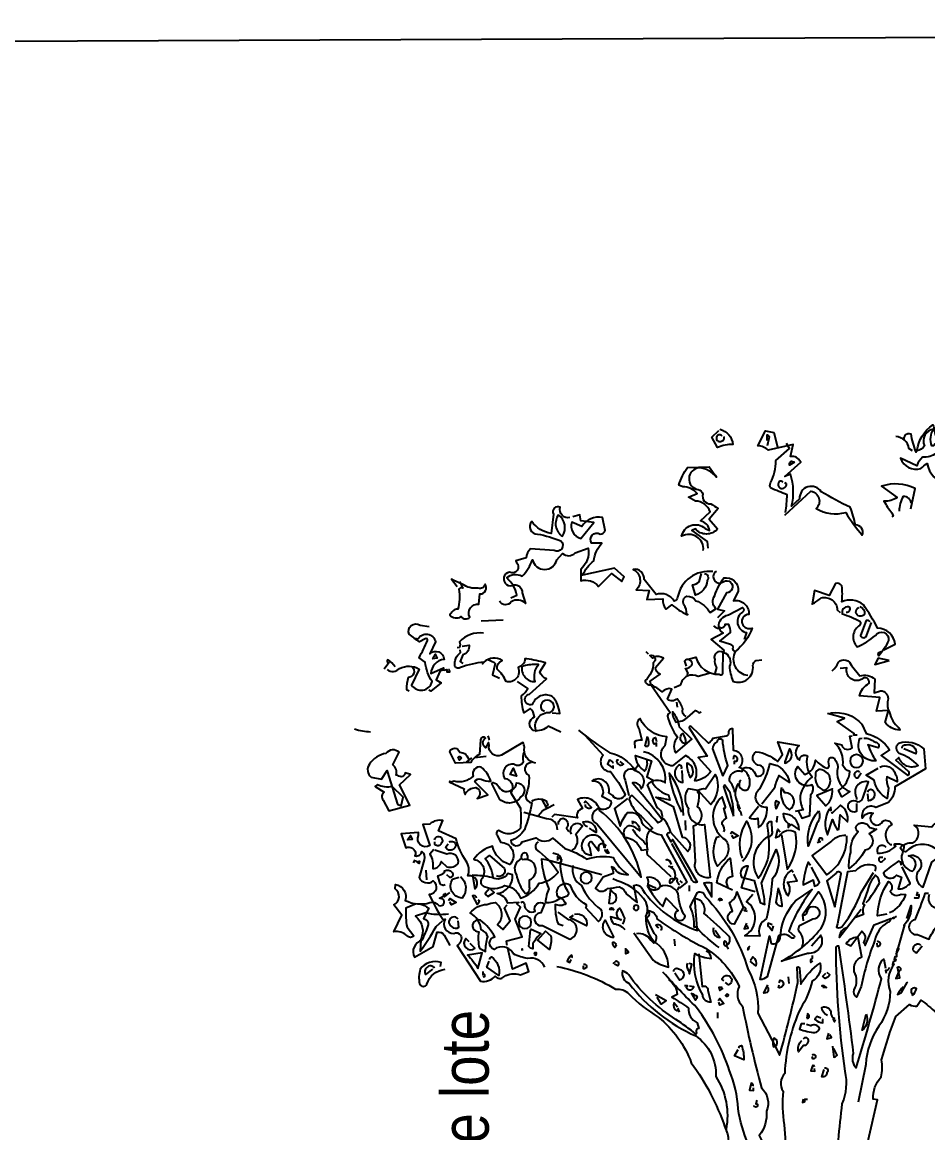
# Model space of a CAD drawing. Extents: x 604418 to 606014, y 1310869 to 1312555.
# Drawn here: x 605810.65 to 605850.81, y 1311238.23 to 1311287.48 of the extents above; entities that cross this region are included whole.
import ezdxf

# ---------------------------------------------------------------- set-up
doc = ezdxf.new("R2010")
doc.units = 0
doc.header["$MEASUREMENT"] = 0
doc.layers.get('0').update_dxf_attribs({"color": 10})
doc.layers.add('1 Calles', color=7, linetype='Continuous')
doc.layers.add('1 gris', color=9, linetype='Continuous')
doc.styles.add('narrow', font='ARIALN.TTF')

# ---------------------------------------------------------------- blocks, each defined once
blk = doc.blocks.new('e_arbol01')
for points in [[(-0.7759, 5.8833), (-0.7908, 5.9162), (-0.7938, 5.9192, -0.240921), (-0.7012, 5.8744), (-0.6922, 5.8744, 0.236053), (-0.7012, 5.961, -0.5), (-0.6533, 5.8744, 0.236053), (-0.6145, 5.8475, 0.211075), (-0.6982, 5.9849, 0.162277), (-0.7012, 5.9551), (-0.7071, 5.9551, -0.383194), (-0.734, 5.9132, -0.056625), (-0.7729, 5.9222), (-0.7788, 5.9222)], [(0.0787, 5.5098), (-0.0587, 5.6353, 0.636124), (-0.0856, 5.5457, -0.212875), (-0.241, 5.5248, -0.040161), (-0.3277, 5.4053, -0.538727), (-0.2918, 5.459, -0.038391), (-0.2649, 5.5517, 0.023422), (-0.1125, 5.6323, -0.778931), (0.001, 5.5965), (0.0429, 5.5576, -0.14267), (0.0488, 5.725), (0.0787, 5.713), (-0.0049, 5.7877, -0.349304), (0.0488, 5.8176), (0.0339, 5.8804), (0.1654, 5.8505, -0.186783), (0.2192, 5.8744), (0.1803, 5.9521), (0.1355, 5.9431), (0.1176, 5.8684)], [(0.4194, 5.961, 0.315994), (0.3506, 5.8804, -0.114075), (0.4313, 5.8654), (0.4612, 5.9192), (0.4253, 5.9551)], [(-0.5488, 5.9043, 0.651581), (-0.5816, 5.9371, -0.045349), (-0.6085, 5.8415), (-0.6145, 5.8475)], [(-0.5906, 5.8475), (-0.5727, 5.8594, -0.365204), (-0.5039, 5.9222)], [(0.0757, 5.5248, -0.04158), (0.0668, 5.6174, 0.012192), (0.1534, 5.6533, 0.248367), (0.1534, 5.6802, -0.13884), (0.1265, 5.7967), (0.0548, 5.8594), (0.0698, 5.8863)], [(0.1714, 5.9013), (0.1714, 5.9311, 0.535172), (0.1624, 5.9132), (0.1714, 5.8744)], [(0.4074, 5.9252, -0.449051), (0.4343, 5.9252, -0.780762), (0.4104, 5.8983, -0.5), (0.3984, 5.9222)], [(-0.7549, 5.8116, 0.143021), (-0.7729, 5.8744, -0.358047), (-0.7161, 5.8355, 0.172546), (-0.6444, 5.8146, -0.123093), (-0.6145, 5.7698), (-0.5279, 5.8086, -0.40274), (-0.6354, 5.7549, 0.082748), (-0.6683, 5.7817, -0.343094), (-0.7729, 5.6772)], [(0.0279, 5.7877), (0.0548, 5.7728, 0.276978), (0.0429, 5.7937), (0.0279, 5.7877)], [(0.506, 5.3246, -0.61586), (0.6196, 5.3993, 0.591492), (0.497, 5.4411), (0.4731, 5.4292, -0.334061), (0.521, 5.48), (0.4702, 5.5278, -0.300079), (0.5478, 5.5845), (0.5837, 5.6055), (0.5389, 5.6234, -0.24559), (0.6136, 5.6592), (0.6345, 5.6682, 0.064346), (0.5897, 5.7608), (0.4761, 5.7638), (0.4373, 5.71, -0.216293), (0.5269, 5.7578, -0.89946), (0.5329, 5.6443, 0.265564), (0.509, 5.6204, -0.5), (0.4672, 5.5696, 0.034439), (0.4283, 5.5457), (0.4761, 5.4889), (0.4313, 5.4381, 0.461777), (0.5478, 5.4381), (0.5658, 5.4292), (0.4851, 5.3724), (0.4821, 5.3365)], [(-0.5816, 5.5427), (-0.6055, 5.6503, -0.198578), (-0.4292, 5.6622), (-0.5099, 5.6025, 0.173447), (-0.4412, 5.5845, -0.044205), (-0.483, 5.5218), (-0.489, 5.5068), (-0.483, 5.5009)], [(0.0877, 5.6831, -0.442368), (0.1086, 5.6861, -1.516525), (0.0698, 5.6742), (0.0787, 5.6802)], [(-0.5846, 5.5726, -0.388977), (-0.5428, 5.6084, -0.162277), (-0.5219, 5.5308)], [(1.2052, 5.4979, 0.600372), (1.256, 5.5517, -0.753342), (1.2919, 5.5158), (1.3038, 5.4142, 0.194229), (1.4054, 5.477, -0.678314), (1.3755, 5.4112, 0.051498), (1.253, 5.3754, 0.881622), (1.2889, 5.3246), (1.4114, 5.3335, -0.201935), (1.4353, 5.2857), (1.4891, 5.2708), (1.4861, 5.2618, 0.881622), (1.5219, 5.211, -1.244614), (1.498, 5.1453, 0.436066), (1.4562, 5.1035), (1.4383, 5.0467, -0.359619), (1.513, 5.0557, 0.522507), (1.5757, 5.0586)], [(1.516, 5.0766), (1.4831, 5.0915, -0.157089), (1.5369, 5.1811, 0.333328), (1.4562, 5.1901, -0.128128), (1.4024, 5.2768, -0.797302), (1.2739, 5.2768), (1.2441, 5.3096, -0.408356), (1.1783, 5.3126), (1.1096, 5.3365, 0.259506), (1.1484, 5.226), (1.1484, 5.1662, 0.302765), (1.0558, 5.1363), (0.9871, 5.2051), (0.9333, 5.1632), (0.9214, 5.1871), (0.9721, 5.2319), (1.1395, 5.1961, 0.117401), (1.0797, 5.2708, 0.173203), (1.0379, 5.3634), (1.0917, 5.3634, 0.806671), (1.0469, 5.4112, -0.276978), (1.02, 5.4292), (1.0349, 5.4979, -0.330963), (1.1425, 5.4501), (1.1963, 5.474, -0.419418), (1.1484, 5.3873), (1.0797, 5.471), (1.1484, 5.48), (1.1544, 5.5128), (1.1903, 5.5009)], [(1.265, 5.5128, -0.434998), (1.2441, 5.3993, -0.383423), (1.265, 5.5128)], [(0.4552, 5.214, -0.4021), (0.6405, 5.0796, 0.236053), (0.6584, 5.0586, -0.350769), (0.754, 5.0945), (0.8168, 5.1722, -0.513931), (0.8735, 5.226, 0.519897), (0.8586, 5.1184), (0.7899, 5.1154), (0.8018, 5.0676), (0.7182, 5.0706, -0.233566), (0.7002, 5.0168), (0.6704, 5.0407, -0.081039), (0.5927, 4.9899), (0.5867, 4.9899), (0.5927, 4.9899, -0.147995), (0.6076, 5.0407, 0.442368), (0.5927, 5.0855, 0.265564), (0.5449, 5.0616, 0.169403), (0.4702, 4.9989), (0.4403, 5.0198, 0.349014), (0.4463, 5.0885, 0.066803), (0.3984, 5.1811, 0.501038), (0.3237, 5.1124), (0.3476, 5.0616, 0.492294), (0.267, 4.9899, -0.5), (0.3028, 4.9421, -0.4142), (0.249, 4.9182, 0.138321), (0.3387, 4.7957, -0.529709), (0.2729, 4.6702)], [(0.4373, 5.214), (0.4433, 5.211, -1.00415), (0.3984, 5.1632, 1.247116), (0.3835, 5.1035), (0.4313, 5.0168), (0.3955, 5.0078), (0.4313, 4.972)], [(0.5, 5.2051, 0.54657), (0.4851, 5.1662, 0.310577), (0.5478, 5.0915), (0.5628, 5.1453, -0.131805), (0.5269, 5.1602), (0.515, 5.2051)], [(-0.4412, 4.8047), (-0.501, 4.8345, -0.357925), (-0.4083, 4.9182, -0.02861), (-0.3336, 5.0407, -0.284912), (-0.2201, 5.0557, -0.072906), (-0.2201, 5.1393, -0.350769), (-0.1872, 5.1513), (-0.1543, 5.0885), (-0.0767, 5.1154), (-0.0647, 5.0437, -0.042465), (-0.1125, 5.0766, 0.482147), (-0.1962, 5.0138), (-0.2111, 4.9989)], [(1.7849, 5.1632), (1.767, 5.1274, -0.4142), (1.7879, 5.1214, 0.112411), (1.7939, 5.0168, -0.302765), (1.8208, 5.0049, -0.099014), (1.8357, 4.9869, -0.357651), (1.7759, 4.978, -0.463791), (1.7311, 4.975, 0.593826), (1.6833, 5.0437), (1.6773, 5.0975, -0.62767), (1.6504, 5.1483, 0.457672), (1.6863, 5.1274, 0.184982), (1.77, 5.1483), (1.8178, 5.1692), (1.8267, 5.1752), (1.7969, 5.1363)], [(-0.244, 5.0019, -0.618027), (-0.2619, 5.0258, -0.649872), (-0.2231, 4.9989), (-0.2231, 4.9929, 0.048447), (-0.3157, 4.9541, 0.291199), (-0.3157, 4.9331, -0.493149), (-0.3008, 4.8196, -0.073044), (-0.3964, 4.8794, 0.819794), (-0.4651, 4.8525, 0.07692), (-0.4143, 4.7718, 0.333328), (-0.4143, 4.7897), (-0.4263, 4.7957)], [(-0.3157, 5.0317, 0.326447), (-0.3396, 4.9929, 1.475342), (-0.3097, 5.0258)], [(0.3387, 4.7957, 0.333328), (0.3506, 4.8106, -0.5), (0.3626, 4.8315), (0.4194, 4.8495), (0.3626, 4.8943, -0.099014), (0.3716, 4.9361), (0.3925, 4.9361, 0.663971), (0.4253, 4.9242, 0.376755), (0.3745, 4.9869), (0.2998, 5.0258, 0.5), (0.2998, 5.0019, -0.682281), (0.2789, 4.8943), (0.2909, 4.8584)], [(-0.3695, 4.9511, -0.302765), (-0.3486, 4.957), (-0.3187, 4.8794, -0.816528), (-0.3516, 4.8823), (-0.3755, 4.9481)], [(0.4522, 4.9302, -0.243835), (0.4223, 4.9182, -0.263626), (0.4014, 4.8913), (0.4642, 4.8584), (0.3984, 4.8017, -0.535172), (0.3895, 4.7867, 0.371796), (0.3686, 4.718, -0.090164), (0.3506, 4.6403, -0.594772), (0.2461, 4.721, 0.312363), (0.2281, 4.7479), (0.1982, 4.7509)], [(2.1644, 4.7001, -0.369919), (2.0986, 4.7061, 0.264481), (1.997, 4.7031), (2.0359, 4.6194, -0.666656), (1.9283, 4.6373, 0.123093), (1.9642, 4.7389), (1.997, 4.7628, -0.027252), (1.9522, 4.8525, -0.720749), (1.9642, 4.8614), (1.9941, 4.8465, 0.03653), (2.0478, 4.8853, 0.769547), (1.9911, 4.9331), (1.9433, 4.9272)], [(1.6594, 4.8913, -0.247742), (1.7849, 4.8465, 0.207977), (1.7849, 4.8166), (1.7969, 4.8136)], [(2.021, 4.8644), (2.003, 4.8614, 0.686798), (1.9104, 4.8465), (1.9403, 4.7837, 0.648468), (1.8656, 4.7539, -0.37442), (1.9343, 4.6792), (1.8686, 4.709, -0.236053), (1.8656, 4.6971), (1.8506, 4.7001), (1.8506, 4.6881), (1.8357, 4.6881, -0.4142), (1.8417, 4.7001)], [(0.5777, 4.7568), (0.5449, 4.7658, -0.35936), (0.4223, 4.6762, -0.872879), (0.4044, 4.6881), (0.4014, 4.7897, -0.762802), (0.4463, 4.7539, -0.205246), (0.4373, 4.712), (0.4463, 4.6792)], [(1.2978, 4.473), (1.259, 4.47, -0.159866), (1.2978, 4.5596, -0.443787), (1.4024, 4.5178, 1.153), (1.4174, 4.5716), (1.3277, 4.6523, 0.251633), (1.3636, 4.6881), (1.3337, 4.7359, -0.035156), (1.4323, 4.7568), (1.4413, 4.7568, 0.326782), (1.4771, 4.712, 0.618027), (1.5399, 4.6373, -0.102722), (1.5877, 4.7031, 0.333328), (1.5608, 4.7479, -0.346832), (1.6564, 4.7389, -0.064789), (1.7789, 4.712, 0.5), (1.8088, 4.718, 0.287735), (1.7789, 4.7897), (1.7819, 4.8047)], [(1.77, 4.8226), (1.7341, 4.8286, 0.37204), (1.767, 4.7778), (1.7819, 4.7419), (1.767, 4.7329)], [(-0.1693, 4.6941, -0.140045), (-0.2022, 4.7389, 0.57489), (-0.2709, 4.721), (-0.3157, 4.6672, 0.29335), (-0.3934, 4.6493), (-0.3904, 4.5776), (-0.4233, 4.5895, 0.477875), (-0.4621, 4.5387, -0.21463), (-0.4711, 4.476, -0.178345), (-0.5189, 4.3953), (-0.5249, 4.3833, 0.217789), (-0.4472, 4.4222), (-0.4651, 4.4849), (-0.4024, 4.4819), (-0.4203, 4.5537), (-0.3127, 4.5626, 0.213028), (-0.3635, 4.6284, -0.817993), (-0.3247, 4.6493, 0.658905), (-0.247, 4.709), (-0.2111, 4.7061)], [(0.5957, 4.4551, 0.4142), (0.6136, 4.4939, -0.085083), (0.6435, 4.5477, 0.409286), (0.6943, 4.5447), (0.6704, 4.5985, -0.286789), (0.7212, 4.5835, -0.035156), (0.7809, 4.6224), (0.7839, 4.6403), (0.7331, 4.6762, 0.308105), (0.757, 4.712), (0.7152, 4.7598, -0.220123), (0.766, 4.7658), (0.7719, 4.7598), (0.7869, 4.7748, 0.907883), (0.769, 4.7359, 0.222046), (0.8108, 4.6433, -0.523941), (0.7809, 4.6224), (0.6793, 4.476, -0.099014), (0.6943, 4.458, -0.106323), (0.6405, 4.3445, -0.326889), (0.6524, 4.2668), (0.6494, 4.2638), (0.5658, 4.3355), (0.6315, 4.3983, -0.165176), (0.6674, 4.479, -0.200851), (0.6494, 4.4252, -0.173203), (0.5897, 4.4491), (0.5478, 4.4849, 0.236053), (0.5299, 4.473), (0.518, 4.479)], [(0.5986, 4.7061, -0.178345), (0.5658, 4.724, -0.817993), (0.6046, 4.7449), (0.5957, 4.718)], [(1.4562, 4.718, -0.489075), (1.3875, 4.6373, 0.257034), (1.3696, 4.727, -0.076462), (1.4383, 4.721), (1.4502, 4.718)], [(1.6325, 4.7509, 0.092926), (1.5967, 4.7329), (1.6116, 4.6732), (1.5757, 4.6553)], [(2.1225, 4.715, -0.132751), (2.1614, 4.7509, -0.5), (2.1614, 4.7389), (2.1554, 4.7359), (2.1793, 4.7031)], [(0.4702, 4.6821), (0.5329, 4.6642, -0.510468), (0.6255, 4.6194), (0.6584, 4.6045)], [(2.0329, 4.715, 0.656815), (2.0538, 4.6582, -0.053406), (2.0628, 4.5955), (2.0478, 4.5895)], [(1.253, 4.3714), (1.3188, 4.4043, 0.25), (1.3965, 4.3804, 0.663467), (1.3905, 4.4521, -0.148178), (1.4144, 4.4969), (1.4472, 4.473, 0.057068), (1.4592, 4.5626, -0.099014), (1.4263, 4.6015), (1.4801, 4.6373)], [(1.3815, 4.3744, 0.559616), (1.3098, 4.476, -0.630219), (1.3038, 4.5327, -0.808411), (1.3546, 4.4909), (1.3397, 4.4819)], [(-0.1603, 4.467), (-0.1633, 4.473, 0.262833), (-0.3247, 4.4132), (-0.3486, 4.3654, 0.194489), (-0.4711, 4.2788), (-0.4263, 4.2489), (-0.5667, 4.1443, -0.535172), (-0.5697, 4.1652), (-0.5039, 4.225), (-0.5189, 4.2399, -0.445358), (-0.6205, 4.1981, -0.112671), (-0.5219, 4.2608, 0.498764), (-0.5189, 4.3146, 0.269211), (-0.6504, 4.2847), (-0.6593, 4.1802), (-0.498, 4.0845, 0.212448), (-0.4651, 4.0039), (-0.3994, 3.977, -0.669449), (-0.3277, 3.9202, 0.362045), (-0.3844, 3.9471, -1.319412), (-0.4352, 3.9053, 0.480621), (-0.483, 3.8873, -0.538818), (-0.4741, 3.7827), (-0.483, 3.7827)], [(0.3088, 4.1204, -0.931778), (0.27, 4.0726, -0.45929), (0.3178, 4.1861, -0.660172), (0.3476, 4.2758), (0.3506, 4.3893, -0.442368), (0.3745, 4.3714, 0.4142), (0.3865, 4.3505), (0.4582, 4.3385, 0.219635), (0.4791, 4.3146), (0.5718, 4.4043, -0.333328), (0.5807, 4.3953), (0.4851, 4.2459), (0.5329, 4.2399), (0.4672, 4.1652, 0.188675), (0.5419, 4.1174), (0.5478, 4.1204), (0.5508, 4.1174, -0.420059), (0.5986, 4.2489), (0.6674, 4.1951, 0.685608), (0.7062, 4.3027), (0.6972, 4.3475, 0.263565), (0.8377, 4.4431, -0.49028), (0.8437, 4.3923), (0.8287, 4.3296, -0.205246), (0.8676, 4.3206), (0.8646, 4.2877)], [(1.1604, 4.3833, -0.032425), (0.9961, 4.2638, 0.210526), (0.8646, 4.1712, 0.557053), (0.8317, 4.0756, -0.431534), (0.8765, 4.1055, 0.015289), (0.7212, 3.9142, 0.162277), (0.7451, 3.8963, -0.030579), (0.8795, 4.0397, -0.355026), (0.8945, 4.0188, -0.161758), (0.8317, 3.9321), (0.7719, 3.8694, -0.32045), (0.8018, 3.7887, -0.099014), (0.7988, 3.7559, -0.46698), (0.7839, 3.717), (0.6763, 3.6154)], [(2.3347, 4.3893, -0.081085), (2.251, 4.3744)], [(-0.3366, 4.3415, 0.162277), (-0.3934, 4.3206, 0.463791), (-0.4143, 4.2967), (-0.4113, 4.2907), (-0.3575, 4.3057, -0.058853), (-0.3994, 4.222, 0.588898), (-0.3157, 4.3385), (-0.3277, 4.3415)], [(0.007, 3.9561), (-0.0109, 3.9202), (-0.0528, 3.9351), (-0.0587, 4.0457, -0.355026), (-0.0647, 4.0965, 0.788391), (0.01, 4.1921), (-0.0259, 4.1503, -0.312881), (-0.0826, 4.225, -0.116058), (-0.1424, 4.1831, -0.265564), (-0.1543, 4.1951, 0.226822), (-0.1573, 4.2369, 0.49527), (-0.1842, 4.228, 0.295303), (-0.1962, 4.1712, -0.346893), (-0.2619, 4.0606), (-0.2201, 4.0337), (-0.2022, 4.0666, -0.244461), (-0.2619, 4.1652, 0.215332), (-0.2261, 4.1981, -0.236053), (-0.1842, 4.3146), (-0.2201, 4.3057, -0.59729), (-0.2739, 4.2907), (-0.2619, 4.3505), (-0.2739, 4.3535)], [(0.3417, 4.0576, -0.149368), (0.3686, 4.1144, 0.589905), (0.3028, 4.1652), (0.2969, 4.1831, 0.490158), (0.2311, 4.1443, -1.060547), (0.2072, 4.1981, 0.776093), (0.2281, 4.2698, 0.142365), (0.1176, 4.219), (0.0907, 4.2549), (0.1146, 4.3206), (0.004, 4.3027, -0.50354), (0.001, 4.225, 0.628937), (-0.0408, 4.2459, -0.265564), (-0.0647, 4.1383, -0.169571), (-0.002, 4.0367, -0.119873), (-0.0169, 3.965), (0.0249, 3.9561)], [(0.4044, 4.1413), (0.3775, 4.1981, 0.065445), (0.4044, 4.3296, -0.659393), (0.4343, 4.3206, -0.236053), (0.4582, 4.2847), (0.4044, 4.1413)], [(0.6016, 4.3116, 0.659393), (0.6136, 4.3654, 0.139038), (0.5986, 4.3176), (0.6016, 4.3116)], [(0.751, 4.2967), (0.751, 4.3146), (0.763, 4.3086, 0.302765), (0.769, 4.3325, 0.265564), (0.757, 4.3445), (0.751, 4.3236)], [(0.7988, 4.3445, 0.195877), (0.7959, 4.2997, 0.4142), (0.8108, 4.2997), (0.7988, 4.3505)], [(1.1275, 4.3564), (1.0319, 4.2519, -0.63649), (0.9931, 4.1652, 0.04776), (0.9154, 4.0457, 0.639832), (0.9811, 4.0397), (1.002, 4.0547, -0.689148), (1.0887, 4.1174, 0.369919), (1.0349, 4.0756, 0.225418), (1.0379, 4.0367), (0.9901, 4.0128, 0.638885), (1.0498, 3.971, -0.813461), (1.0618, 3.8903), (0.8317, 3.6124, -0.173706), (1.0498, 3.962, -0.490295), (1.1664, 4.0188), (1.1395, 3.971, -0.489075), (1.1664, 3.9232), (1.2859, 3.9411), (1.3008, 3.9262)], [(1.3845, 4.21, 0.444092), (1.4443, 4.2937, -0.197815), (1.4532, 4.3176), (1.5638, 4.2519, 0.607483), (1.6295, 4.3027), (1.6325, 4.3176), (1.6474, 4.2907, 0.589737), (1.6474, 4.3415, -0.60791), (1.6743, 4.3325), (1.6803, 4.2549, -0.177399), (1.7251, 4.213), (1.8058, 4.21), (1.8357, 4.2698, 0.765594), (1.7849, 4.2668, 0.420074), (1.7371, 4.222), (1.7461, 4.216), (1.7192, 4.2369)], [(1.6355, 4.3535, -0.173203), (1.6265, 4.3325)], [(-0.5368, 4.2877, 0.541687), (-0.5577, 4.3057, 0.576218), (-0.6085, 4.2578), (-0.5458, 4.2847)], [(0.0787, 4.216), (0.0787, 4.21, -0.602081), (0.0548, 4.2847), (0.0787, 4.216)], [(0.757, 4.0337), (0.6644, 3.9829), (0.6166, 3.8216, 0.621735), (0.5867, 3.7469), (0.6763, 3.8455, -0.145264), (0.7212, 3.9232, -0.318115), (0.748, 3.977), (0.7988, 4.0965, 0.4142), (0.7062, 4.1055, -0.3983), (0.8198, 4.2698)], [(1.4443, 4.2728, -0.203796), (1.4502, 4.216, 0.5), (1.498, 4.2041, -0.634598), (1.5488, 4.1294, 0.605972), (1.516, 4.0547), (1.4652, 3.974, 0.057175), (1.4652, 3.8694, 0.421936), (1.5787, 3.8574, -0.582718), (1.5847, 3.8276), (1.5698, 3.7947, 0.620148), (1.516, 3.6841), (1.5219, 3.6782, 0.257812), (1.6116, 3.7738, -0.173203), (1.7102, 3.7051, 0.587067), (1.6714, 3.5975, -0.514618), (1.6504, 3.5616, -0.232178), (1.5488, 3.5676, 0.29216), (1.4652, 3.5019, -0.185837), (1.3666, 3.5796, -0.198715), (1.268, 3.6363, -0.106171), (1.3815, 3.7559, 0.37854), (1.3696, 3.7977)], [(2.1644, 4.1682), (2.1106, 3.9949), (2.0897, 3.9859), (2.0807, 4.0308), (2.1375, 4.0875, 0.182709), (2.2152, 4.0965, 0.162277), (2.2271, 4.0875), (2.1793, 4.0576, -0.442368), (2.1853, 4.0158), (2.1554, 3.959), (2.0449, 3.9889), (2.0986, 4.0965), (2.0419, 4.1503), (2.0688, 4.1592, 0.608597), (2.1076, 4.1443), (2.1166, 4.1473, -0.302765), (2.1345, 4.2011), (2.1016, 4.2668, -0.435272), (2.1704, 4.2608, -0.199997), (2.257, 4.2041, -0.39035), (2.248, 4.1353), (2.1943, 4.1264), (2.1644, 4.1712), (2.1644, 4.1682)], [(-0.4203, 4.1891, 0.456619), (-0.501, 4.1533, 0.205246), (-0.5099, 4.1114), (-0.4561, 4.1383, -0.146759), (-0.4651, 4.0786), (-0.4591, 4.0248, 0.245285), (-0.3904, 4.1204), (-0.3486, 4.1473), (-0.4113, 4.1831)], [(1.4084, 4.213, -0.781662), (1.4204, 4.1443, 0.117264), (1.4383, 4.0367, -0.313339), (1.4054, 4.0009, 0.047501), (1.4443, 3.8604, 0.169022), (1.516, 3.8037, -0.818817), (1.4562, 3.7977), (1.3845, 3.8186, -0.366302), (1.2949, 3.8156), (1.2321, 3.7618, 0.087692), (1.1186, 3.7051, 0.152817), (0.9781, 3.714, -0.122787), (0.9004, 3.6244, 0.295853), (0.9751, 3.6602), (0.9871, 3.6662, 0.119873), (0.9781, 3.6304), (1.0319, 3.6124), (1.0708, 3.5527, -0.477066), (1.008, 3.5527, -0.0401), (0.9453, 3.5616, 0.198517), (0.9094, 3.5228, -0.006836), (0.8526, 3.478), (0.8706, 3.5676, 0.45993), (0.8257, 3.5467, -0.158264), (0.5359, 3.3315), (0.5389, 3.3375), (0.5389, 3.3495), (0.5538, 3.3495, -0.124191), (0.5747, 3.457), (0.5359, 3.5317, 0.514618), (0.497, 3.5108, 0.118927), (0.27, 3.1254, 0.137955), (0.2192, 2.8983), (0.1295, 2.725, -0.704712), (0.1355, 2.7668, -0.204086), (0.1385, 2.722), (0.1295, 2.725), (0.1056, 2.6772, -0.014694), (0.01, 3.0596), (0.013, 3.1403, 0.4142), (0.001, 3.1343), (-0.0049, 3.0507, 0.101822), (-0.1065, 3.1612, 0.33992), (-0.0647, 3.0656, 0.085938), (-0.0049, 2.9252, -0.100525), (0.0787, 2.5815, -0.35463), (0.0877, 2.4889, -0.067169), (0.0817, 2.3126), (0.0459, 1.8286)], [(-0.1902, 2.0407, 0.021927), (-0.2231, 2.4232, -0.158203), (-0.238, 2.5935, 0.03566), (-0.1902, 3.2419, 0.4142), (-0.2022, 3.2509, 0.009659), (-0.2798, 2.6861, -0.276978), (-0.2948, 2.6114, -0.010941), (-0.4292, 3.0806, 0.406937), (-0.4412, 3.1821), (-0.4502, 3.1343)], [(0.2162, 3.9829), (0.264, 3.9232, -0.204086), (0.2192, 3.9202), (0.2162, 3.8724, -0.226822), (0.1714, 3.965), (0.1714, 3.977, 0.749039), (0.2102, 4.0756, -0.077942), (0.1564, 4.207, 0.34404), (0.0548, 4.1084), (0.1086, 4.1443, -0.080353), (0.1325, 4.0786), (0.1982, 3.9949)], [(0.3476, 4.231), (0.3447, 4.2489, 0.663971), (0.3327, 4.219), (0.3447, 4.219), (0.3447, 4.2041)], [(0.5747, 4.1323, -0.592255), (0.5927, 4.21, -0.099731), (0.5777, 4.1413), (0.5747, 4.1323)], [(0.6196, 4.1802, -0.4142), (0.6285, 4.2011, -0.738571), (0.6136, 4.1084), (0.6166, 4.1712)], [(0.8048, 4.231, 0.240036), (0.8138, 4.1682, 0.2379), (0.8616, 4.2489), (0.7779, 4.222), (0.8018, 4.1383), (0.769, 4.1204, -0.236053), (0.7719, 4.1055, -0.178345), (0.6883, 4.0427), (0.6823, 4.0158, -0.026764), (0.7451, 4.0278), (0.7391, 4.0308)], [(0.8467, 4.2011, -0.062256), (0.8646, 4.1712, -0.882339), (0.9154, 4.1204), (0.8974, 4.0397)], [(0.9512, 4.225), (0.9602, 4.225, -0.707504), (0.9243, 4.2041), (0.9423, 4.219)], [(0.9781, 4.207, -0.380188), (0.999, 4.225), (1.008, 4.2041), (0.9781, 4.1831), (0.9781, 4.1981)], [(1.7909, 4.2429, 1), (1.7789, 4.231), (1.7849, 4.225), (1.7909, 4.2429)], [(-0.3157, 4.1622, -0.5), (-0.2918, 4.1622, -0.582718), (-0.2978, 4.1323), (-0.3037, 4.1323), (-0.3217, 4.1592)], [(-0.1155, 4.1742, -0.630219), (-0.0826, 4.1443, -0.40654), (-0.1304, 4.0666, -0.689621), (-0.1155, 4.1742)], [(0.5329, 4.0666), (0.5837, 4.0756, -0.352936), (0.5837, 3.974, -0.5103), (0.5, 3.8873), (0.4702, 3.6094, 0.554825), (0.5478, 3.6931), (0.5568, 3.8813, -0.628204), (0.5359, 3.98, -0.044617), (0.5269, 4.0457, 0.4142), (0.5329, 4.0666, 0.205246), (0.4941, 4.0756), (0.4433, 4.1503, 0.298126), (0.4672, 3.9919), (0.5329, 4.0666)], [(0.6106, 3.9351, -0.174072), (0.6853, 4.1562, -0.088486), (0.6196, 3.9531)], [(1.8387, 4.1114), (1.761, 4.0756, -0.162277), (1.755, 4.0457, 0.291199), (1.6982, 4.0815, 0.630219), (1.6923, 4.0248), (1.6355, 4.0427), (1.7042, 4.1114, 0.4142), (1.6714, 4.1264, -0.124695), (1.6206, 4.1144, -0.156006), (1.6714, 4.1891, -0.597885), (1.7132, 4.1413, 0.261948), (1.8118, 4.1144), (1.8327, 4.1084), (1.8357, 4.1144), (1.8387, 4.1114)], [(-0.2978, 3.9979), (-0.2978, 3.9561, 1.877945), (-0.3037, 4.0068, -0.4142), (-0.3336, 4.0367), (-0.3605, 4.1114, -0.674286), (-0.2978, 4.0278), (-0.2978, 4.0188)], [(0.0967, 4.0815, -0.297256), (0.0548, 3.965, -0.782791), (0.0787, 4.0547), (0.0907, 4.0726)], [(0.3237, 4.1025, -0.272202), (0.3267, 4.0039, -0.236053), (0.3118, 3.9561), (0.3058, 3.9351)], [(0.3476, 3.9321, -0.079437), (0.3656, 4.0547), (0.3925, 4.0935, -0.618027), (0.3984, 4.0815), (0.3476, 3.9321)], [(1.507, 4.0726, -0.319077), (1.4861, 4.1055, 0.777725), (1.4622, 4.0337, 0.455246), (1.5727, 4.0188), (1.6146, 4.1025), (1.6086, 4.1084, 0.25296), (1.5787, 4.0845, -0.489075), (1.507, 4.0726)], [(-0.3575, 4.0576, 0.741867), (-0.3844, 4.0666, 0.6409), (-0.3605, 4.0128), (-0.3575, 4.0487)], [(-0.1693, 4.0726), (-0.0886, 4.0397), (-0.1364, 3.9859, -0.284134), (-0.1693, 4.0726), (-0.1723, 4.0756), (-0.1693, 4.0726)], [(0.3984, 3.8485, -0.35614), (0.4074, 3.8873, 0.302765), (0.3895, 3.9172), (0.3835, 3.9202), (0.3984, 3.974, -0.618027), (0.3895, 3.98), (0.4074, 4.0337, -0.499023), (0.3895, 3.8066, 0.420273), (0.4074, 3.6961), (0.4313, 3.6692, 0.254562), (0.4343, 3.8216), (0.4223, 3.8246)], [(0.9034, 4.0248), (0.9721, 3.971), (0.9423, 3.8784, 0.096893), (0.9034, 3.9501, 0.449585), (0.8287, 3.8963, -0.175735), (0.7271, 3.8335), (0.5927, 3.5855), (0.6285, 3.5557), (0.6345, 3.5586), (0.6435, 3.5437)], [(1.4054, 4.0098, 0.278625), (1.3307, 4.0128, 0.07106), (1.3218, 3.9889), (1.3337, 3.98), (1.3307, 3.977), (1.3277, 3.977), (1.3486, 4.0158)], [(-0.1603, 3.98), (-0.1633, 3.962), (-0.1543, 3.968, -0.242218), (-0.1454, 3.8335), (-0.1723, 3.9142, -0.092926), (-0.1962, 3.8604), (-0.2051, 3.8634), (-0.2111, 3.9381), (-0.25, 3.9023, -0.309006), (-0.2141, 3.9889), (-0.1693, 3.9471), (-0.1663, 3.9531)], [(0.1235, 3.968), (0.1086, 4.0039), (0.1265, 4.0128, -0.195877), (0.1235, 3.968)], [(1.1305, 4.0009), (1.1245, 4.0098), (1.0917, 3.977, 0.630219), (1.1245, 3.9919)], [(1.3725, 3.9292, 0.159607), (1.3247, 3.974), (1.2889, 3.9919)], [(-0.0976, 3.959, 0.305054), (-0.0886, 3.8933), (-0.0438, 3.7738, 0.208984), (-0.0976, 3.959)], [(0.0608, 3.8933), (0.0548, 3.8903), (0.0608, 3.8903), (0.0608, 3.8724, 0.099014), (0.0429, 3.8873), (0.004, 3.8604, -0.428558), (0.0877, 3.9441, -0.211655), (0.0608, 3.8933)], [(0.2998, 3.6961, -0.356445), (0.2789, 3.9053, -0.241074), (0.3028, 3.711)], [(0.8825, 3.9053, 0.4142), (0.8407, 3.8545, -0.198578), (0.8974, 3.8813, -0.4142), (0.9214, 3.8276), (0.9214, 3.8216, 0.297668), (0.8317, 3.7529), (0.8018, 3.7559)], [(1.1126, 3.8754, 0.291199), (1.1365, 3.9023, 0.528915), (1.0678, 3.8455, 0.039932), (1.1036, 3.8694)], [(1.265, 3.8873, 0.45993), (1.2411, 3.9202, 0.578781), (1.2231, 3.8694), (1.2112, 3.8515)], [(1.271, 3.8604, -0.447098), (1.3277, 3.9172), (1.4472, 3.9501)], [(1.5339, 3.2539, 0.123093), (1.5369, 3.2778), (1.4562, 3.2987), (1.4921, 3.3913), (1.4652, 3.4541), (1.4831, 3.472), (1.4741, 3.478), (1.5309, 3.475, -0.276978), (1.5877, 3.5258, -0.407166), (1.507, 3.6244), (1.5309, 3.6304, 0.386765), (1.6146, 3.6094, -0.051407), (1.7162, 3.6214), (1.7042, 3.5497, -0.775711), (1.7401, 3.6184, -0.210693), (1.749, 3.6961, 0.09433), (1.8028, 3.8126), (1.8955, 3.8545), (1.8716, 3.9082, -0.236053), (1.9403, 3.8903), (1.9761, 3.8873), (1.9403, 3.7768, 0.739182), (2, 3.8306), (2, 3.8455), (2.0897, 3.8395), (2.0658, 3.7648, 0.593628), (2.015, 3.7319), (2.018, 3.723, -0.427887), (1.9821, 3.7469, 0.302765), (1.9702, 3.7021), (1.997, 3.6094, -0.464859), (1.9223, 3.5915, 0.698227), (1.9433, 3.5198, -0.045349), (1.8686, 3.3853), (1.8596, 3.3913, -0.599991), (1.8148, 3.3166, 0.395447), (1.7789, 3.3076, 0.406204), (1.7969, 3.2539), (1.6743, 3.0656, -0.242004), (1.5967, 3.0925, -0.463791), (1.5518, 3.0895, 0.242371), (1.4652, 3.0985), (1.4204, 3.1164), (1.4353, 3.1612), (1.507, 3.1284), (1.5309, 3.2389)], [(-0.4531, 3.7678, -0.923187), (-0.4083, 3.7379, -0.205933), (-0.5039, 3.7738, 0.618027), (-0.498, 3.7857, 0.123093), (-0.5458, 3.7798, 0.111496), (-0.5338, 3.723, -0.361099), (-0.5906, 3.6423, -0.656662), (-0.5697, 3.723, 0.887543), (-0.6175, 3.6393, -0.427811), (-0.6474, 3.5586), (-0.6922, 3.6901, 0.077148), (-0.8207, 3.7648), (-0.8207, 3.7708), (-0.8356, 3.7708), (-0.7161, 3.7588, -0.386002), (-0.5547, 3.7439, 0.310577), (-0.5279, 3.7678, 0.21463), (-0.5906, 3.7917, -0.608597), (-0.5996, 3.8843), (-0.6922, 3.8754, 0.236053), (-0.7281, 3.8993), (-0.743, 3.8933)], [(-0.3994, 3.8634), (-0.4024, 3.8634), (-0.3635, 3.8395, 0.643906), (-0.3426, 3.7529, 0.101837), (-0.2589, 3.6572, 0.105927), (-0.2679, 3.7409, 0.22554), (-0.3067, 3.8515, 0.4142), (-0.2948, 3.8784, 0.580322), (-0.3665, 3.8724), (-0.3994, 3.8634)], [(0.0967, 3.8335), (0.0668, 3.6543, -0.216599), (0.0219, 3.8455, -0.447189), (0.1086, 3.8246), (0.1265, 3.8186), (0.1146, 3.8634), (0.1026, 3.8485)], [(0.1654, 3.8246, -0.523941), (0.1445, 3.8545), (0.1474, 3.9023, -0.5), (0.1714, 3.8784, 0.072708), (0.1654, 3.717, 0.077194), (0.2162, 3.6064, 0.423996), (0.1654, 3.8246)], [(0.8765, 3.8634, -0.109482), (0.8198, 3.8007), (0.8078, 3.7827)], [(1.1933, 3.7529, -0.424515), (1.1753, 3.8365), (1.1395, 3.8813, -0.880783), (1.1992, 3.8365)], [(-0.241, 3.8306, -0.195694), (-0.1663, 3.8007), (-0.0647, 3.726), (-0.1424, 3.6244, -0.258652), (-0.247, 3.8276)], [(-0.1185, 3.8037), (-0.1185, 3.8126, -0.236053), (-0.1035, 3.8156), (-0.0976, 3.8037), (-0.1065, 3.7977), (-0.0916, 3.7917)], [(0.6823, 3.8425, -0.535172), (0.6972, 3.8335), (0.6763, 3.7977), (0.6674, 3.8096), (0.5389, 3.5855, 0.523941), (0.5688, 3.6064), (0.6704, 3.7887)], [(1.0319, 3.7857, -0.632065), (1.0558, 3.7618), (1.0558, 3.7499), (1.0917, 3.7977, -0.680847), (1.1036, 3.7708), (1.0947, 3.726, 0.580322), (1.1365, 3.8007, 0.820084), (1.0289, 3.7768), (1.0259, 3.7708), (1.017, 3.7768), (1.0319, 3.7857)], [(1.8387, 3.7947, 1.182175), (1.8178, 3.7588, 0.588394), (1.8566, 3.7708), (1.8447, 3.7857)], [(1.9164, 3.8066, 1.387421), (1.8805, 3.7887, 0.544022), (1.9134, 3.7827), (1.9134, 3.7977)], [(0.2341, 3.5347), (0.3058, 3.5557), (0.27, 3.6692, -0.618027), (0.3058, 3.6124), (0.2401, 3.5945), (0.2072, 3.478), (0.1833, 3.469, -0.048447), (0.2012, 3.5796), (0.1235, 3.7559, 0.283707), (0.1445, 3.6005, 0.030441), (0.1743, 3.3943, -0.369919), (0.2102, 3.3017), (0.2879, 3.3047, -0.550293), (0.2789, 3.4839), (0.2461, 3.5228)], [(1.014, 3.7588), (1.002, 3.7379, 0.45993), (1.02, 3.7529), (1.02, 3.7559)], [(1.0379, 3.6244), (1.3307, 3.7021), (1.3546, 3.7051, -0.09053), (1.3158, 3.5497, -0.098373), (1.3337, 3.478, -0.158417), (1.259, 3.4989), (1.2202, 3.5138, -0.618027), (1.2172, 3.5377, 0.124496), (1.256, 3.6901), (1.25, 3.6931), (1.253, 3.6901, -0.4142), (1.265, 3.729), (1.2769, 3.7319), (1.2949, 3.7379)], [(1.4293, 3.7021, -0.32518), (1.4353, 3.7379, -0.660995), (1.4592, 3.708, -0.484589), (1.4861, 3.6244, -0.136536), (1.4383, 3.5258, -0.447098), (1.4174, 3.5586), (1.4174, 3.5975, -0.949951), (1.4562, 3.7021)], [(1.9194, 3.7559), (1.9403, 3.7319, 0.185669), (1.9253, 3.6572, -0.373596), (1.8805, 3.6931), (1.8506, 3.6662, -0.302765), (1.7909, 3.6841, -0.609818), (1.8506, 3.7319), (1.9134, 3.7529)], [(-0.5308, 3.6752, -0.4142), (-0.5219, 3.6961, -0.068741), (-0.4382, 3.6333, -0.613083), (-0.5069, 3.6214), (-0.5338, 3.6124), (-0.5159, 3.5497, -0.248093), (-0.5697, 3.5736, -0.618027), (-0.5786, 3.5796), (-0.5368, 3.6662)], [(-0.4352, 3.714), (-0.4173, 3.714, -0.236053), (-0.4143, 3.6991, -0.4142), (-0.4322, 3.6931), (-0.4472, 3.708), (-0.4442, 3.711)], [(-0.3934, 3.6453, -0.369919), (-0.3964, 3.6692, -0.322647), (-0.2918, 3.6453), (-0.25, 3.6393, 0.00798), (-0.1932, 3.3495, -0.4142), (-0.2261, 3.3584, -0.077515), (-0.3217, 3.5317), (-0.3874, 3.6363)], [(-0.0557, 3.6722), (-0.0438, 3.6901, -0.071396), (-0.0169, 3.5706), (-0.0707, 3.5975), (-0.0767, 3.5646, -0.236053), (-0.1035, 3.5855), (-0.0617, 3.6632)], [(0.3536, 3.5437), (0.4343, 3.5825, 0.194931), (0.3656, 3.711), (0.3536, 3.6154, -0.335129), (0.3865, 3.5855), (0.3775, 3.5557), (0.3805, 3.5616)], [(0.6733, 3.6782, -0.368179), (0.7002, 3.7021), (0.6913, 3.7051)], [(1.1903, 3.6722, -0.310577), (1.1455, 3.5676, -0.122925), (1.0439, 3.4421, 0.363174), (1.0558, 3.3794), (1.1216, 3.4511, -0.236053), (1.1186, 3.466, 0.191803), (1.2022, 3.5676, -0.770874), (1.271, 3.5108, 0.162277), (1.2321, 3.481), (1.2261, 3.472, 0.265564), (1.2829, 3.469, -0.095016), (1.268, 3.3674), (1.2411, 3.3584)], [(1.6086, 3.6094, -0.165222), (1.6504, 3.708), (1.6265, 3.726), (1.5488, 3.6572, 0.703232), (1.5907, 3.6184)], [(-0.3486, 3.478, -0.047333), (-0.4173, 3.5796, -0.291199), (-0.3964, 3.6214, -0.104111), (-0.3545, 3.5407), (-0.3306, 3.472), (-0.3396, 3.466, -0.257767), (-0.3336, 3.4152), (-0.2918, 3.4003), (-0.2978, 3.4033)], [(-0.1842, 3.4541), (-0.2171, 3.6304, -0.561981), (-0.1902, 3.6333), (-0.1424, 3.5915), (-0.1842, 3.4541)], [(0.0339, 3.6363), (0.0429, 3.6483, -0.480316), (0.0608, 3.5138, -0.290115), (0.0638, 3.5855), (0.013, 3.5915), (0.0309, 3.6274)], [(0.6285, 3.5706, 0.4142), (0.6405, 3.6005, -0.819794), (0.6584, 3.5975), (0.6674, 3.6035, -0.566177), (0.6823, 3.5796, -0.644958), (0.6763, 3.6632), (0.6674, 3.6662), (0.6763, 3.6632), (0.6883, 3.6692)], [(1.7789, 3.6154, 0.392609), (1.77, 3.5019, 0.592926), (1.8208, 3.6005), (1.7879, 3.6124)], [(1.8596, 3.5706, 0.535172), (1.8895, 3.5885), (1.8984, 3.6184, -0.069427), (1.8626, 3.6363), (1.8626, 3.6453, 0.38205), (1.8237, 3.6363, 0.608597), (1.8357, 3.6094), (1.8506, 3.6244)], [(-0.4561, 3.4182), (-0.4083, 3.4092, 0.145935), (-0.4651, 3.5885, 0.523941), (-0.4741, 3.5377, -0.45993), (-0.5308, 3.5228), (-0.5547, 3.5198, 0.199142), (-0.4711, 3.4242)], [(0.1116, 3.5467, 0.077118), (0.0937, 3.457, 0.267303), (0.1235, 3.478), (0.1116, 3.5557)], [(0.4642, 3.5138), (0.4612, 3.5078), (0.4612, 3.5796, -0.145767), (0.503, 3.5796), (0.4642, 3.5138)], [(0.7301, 3.5676, -0.384506), (0.8018, 3.6094, 0.195877), (0.7988, 3.5646, -0.073074), (0.7182, 3.457), (0.7002, 3.5019), (0.6375, 3.4361, -1.743393), (0.6016, 3.4062, 0.124786), (0.6375, 3.5258, -0.390579), (0.7331, 3.5616, 0.76149), (0.7959, 3.5736), (0.757, 3.5557), (0.754, 3.5586)], [(0.8556, 3.3166, 0.295853), (0.7809, 3.2808), (0.766, 3.2658, -0.531342), (0.763, 3.3166), (0.8078, 3.4062, -0.321411), (0.8198, 3.4989, -0.165146), (0.9572, 3.5915), (0.9811, 3.6035)], [(2.012, 3.472), (2.0658, 3.4481, -0.062256), (2.0598, 3.3495), (2.0239, 3.3047, 0.511307), (2.0598, 3.3047, -0.211151), (2.1285, 3.3256), (2.0867, 3.4122), (2.1285, 3.466, -0.569229), (2.1225, 3.5497), (2.1196, 3.5736, 0.435181), (2.0688, 3.4899, -0.191376), (1.9403, 3.478, 0.32045), (1.8925, 3.463, -0.867294), (1.8716, 3.4959), (1.8895, 3.5019), (1.8596, 3.5168), (1.8566, 3.5198), (1.8596, 3.5168), (1.8686, 3.5198), (1.8626, 3.5078), (1.8357, 3.5317)], [(-0.6743, 3.5258), (-0.6563, 3.5258, 0.014771), (-0.6026, 3.3883, -0.94693), (-0.6175, 3.3106), (-0.6773, 3.2867, 0.033691), (-0.7161, 3.3525, -0.489075), (-0.7998, 3.4033, 0.024368), (-0.6922, 3.46, 0.28447), (-0.6802, 3.5228)], [(-0.6175, 3.5347), (-0.6115, 3.5168), (-0.6235, 3.5198, 0.162277), (-0.6205, 3.5019), (-0.6026, 3.5019), (-0.6055, 3.5078)], [(-0.0617, 3.2509), (-0.1095, 3.3076, 0.598862), (-0.0408, 3.212), (0.0967, 3.1702, -0.099014), (-0.1095, 3.3405, -0.340195), (-0.0976, 3.5347), (-0.0139, 3.4122), (-0.0169, 3.3823)], [(-0.0587, 3.5377, -0.076447), (0.0578, 3.3286), (0.0279, 3.3017, 0.704712), (0.0459, 3.2957, -0.30159), (0.1116, 3.3047), (0.1714, 3.0895, 0.21463), (0.2072, 3.0746), (0.1594, 3.3047), (0.1504, 3.2628, -0.445358), (0.1026, 3.2927, 0.17659), (0.0219, 3.4869), (-0.0647, 3.5467), (-0.0587, 3.5377)], [(0.2939, 3.46), (0.3447, 3.3644, 0.819794), (0.3536, 3.4331), (0.3686, 3.478, -0.236053), (0.3297, 3.5347), (0.2969, 3.4541, 1), (0.2909, 3.4361), (0.2759, 3.4331)], [(0.4223, 3.2419, 0.04184), (0.5389, 3.3435), (0.5508, 3.5019, 0.468109), (0.503, 3.4212, 0.018356), (0.3716, 3.3017, 0.326645), (0.3835, 3.2509, -0.4142), (0.3925, 3.2778, -0.741867), (0.3835, 3.2509), (0.3745, 3.2359)], [(0.4223, 3.4899), (0.4074, 3.4929, -0.489075), (0.4253, 3.4959), (0.4283, 3.4899)], [(0.9931, 3.5497), (1.002, 3.475, -0.940643), (0.9781, 3.5317), (0.9931, 3.5467)], [(1.6265, 3.5527), (1.6504, 3.5258, -0.199997), (1.6355, 3.5108), (1.6026, 3.5317), (1.6206, 3.5467)], [(1.6953, 3.5019, -0.5), (1.7162, 3.5138), (1.6923, 3.469, -0.236053), (1.6803, 3.4869), (1.6863, 3.4929)], [(-0.5607, 3.3943), (-0.5846, 3.463, 0.203735), (-0.5458, 3.3584), (-0.5488, 3.3614), (-0.5159, 3.2449, -0.146759), (-0.5069, 3.1941), (-0.498, 3.1941), (-0.495, 3.1792), (-0.5039, 3.1821, 0.4142), (-0.489, 3.1672), (-0.486, 3.1523), (-0.495, 3.1553, -0.265564), (-0.4741, 3.0118, 0.153046), (-0.4143, 2.8296, -0.133911), (-0.3456, 2.6294), (-0.3067, 2.4321)], [(-0.3217, 3.4421), (-0.25, 3.3495), (-0.2081, 3.2957, 0.315536), (-0.25, 3.3495)], [(-0.0139, 3.4122, -0.449051), (-0.0408, 3.4391, 1.901016), (-0.0677, 3.3913), (0.001, 3.3555, -0.302765), (0.007, 3.3315, 0.271484), (-0.0109, 3.2449)], [(0.9273, 3.3644, -0.108093), (0.9184, 3.3973, -0.070297), (0.9453, 3.4481, -0.669678), (0.9363, 3.3883), (0.9931, 3.4033, -0.21463), (0.9751, 3.3674, 0.18692), (0.9184, 3.3375)], [(0.9781, 3.4421), (0.9961, 3.4421, 1), (0.9781, 3.4421), (0.9751, 3.4421), (0.9781, 3.4421)], [(1.4622, 3.478, 0.80217), (1.4443, 3.469, -0.574356), (1.3875, 3.4331, 0.795502), (1.3397, 3.472), (1.3576, 3.4242, -1.140289), (1.3486, 3.3584), (1.2052, 3.2867, -0.765594), (1.2112, 3.3883), (1.268, 3.4272)], [(1.3367, 3.1403, -0.347153), (1.4263, 3.1851, 0.084183), (1.501, 3.209, -0.45993), (1.6026, 3.2329, 0.771713), (1.5996, 3.2987, -0.110504), (1.6743, 3.3853, -1.251892), (1.6833, 3.3256, -0.104599), (1.6803, 3.2389), (1.6474, 3.221, 0.100174), (1.6355, 3.2987, -0.251633), (1.6714, 3.3345, -0.246048), (1.7281, 3.4242, 0.20723), (1.6415, 3.469, 0.077118), (1.5967, 3.478, 0.459503), (1.5847, 3.3614), (1.5578, 3.3375), (1.519, 3.3823), (1.5488, 3.4511), (1.5339, 3.466)], [(1.9941, 3.472, 0.100235), (1.9463, 3.4481), (1.9731, 3.3943, 0.4142), (1.9492, 3.3614, 0.044708), (1.9821, 3.2808, -0.471497), (2.021, 3.1911), (1.9223, 3.2479), (1.9014, 3.3226, 0.343094), (1.8656, 3.3076), (1.8357, 3.2539)], [(-0.3008, 3.2957, -0.262878), (-0.244, 3.2628), (-0.2679, 3.2509), (-0.3247, 3.3286, 0.441696), (-0.3336, 3.2688, 0.062256), (-0.3426, 3.2539), (-0.3904, 3.3614), (-0.4771, 3.3943, 0.4142), (-0.4591, 3.3734, -0.20488), (-0.3934, 3.2808, -0.042053), (-0.3217, 3.0387), (-0.2978, 2.9819, 0.350769), (-0.2858, 3.0208, -0.250916), (-0.2858, 3.1164, 0.347351), (-0.3247, 3.1941), (-0.3067, 3.2927), (-0.3008, 3.2957)], [(0.8706, 3.3196), (0.769, 3.1762, -0.103516), (0.6883, 3.1403, -0.263885), (0.766, 3.2748, 0.184021), (0.8048, 3.4003, -0.641693), (0.7959, 3.4361, 0.359894), (0.748, 3.3913, -0.041519), (0.4941, 3.2389, 0.142288), (0.3178, 3.0387, -0.330444), (0.2998, 2.9341, -0.018387), (0.2012, 2.5068, 0.308121), (0.1743, 2.3843, 0.186462), (0.2132, 2.2559, 0.184647), (0.1743, 2.0467, 0.124985), (0.3237, 2.3963, -0.090317), (0.3686, 2.5965, -0.081436), (0.5419, 2.9282, 0.012741), (0.7152, 3.1104), (0.7182, 3.1134)], [(0.9751, 3.2957, 0.646576), (1.02, 3.3853), (0.9751, 3.2957)], [(1.1813, 3.4182, 0.572403), (1.1186, 3.3555), (1.2052, 3.4003), (1.1873, 3.4122)], [(1.7909, 3.3913, -1.247314), (1.8267, 3.3525, -0.380188), (1.7879, 3.3495), (1.7909, 3.3823)], [(1.8417, 3.4182, 0.105667), (1.9612, 3.4242), (2.015, 3.4062, 0.355026), (1.9881, 3.2837), (1.9911, 3.224, -0.043289), (1.9074, 3.3525), (1.8745, 3.3823)], [(0.1445, 3.3614), (0.1654, 3.3704, -0.548935), (0.1594, 3.3495), (0.1445, 3.3315), (0.1385, 3.3555)], [(0.4522, 3.3465, -0.507782), (0.4194, 3.2957), (0.4433, 3.3315)], [(0.7391, 3.3435, 0.099014), (0.754, 3.3614, 0.777771), (0.7271, 3.3345), (0.7301, 3.3375)], [(1.3128, 3.23, -0.133911), (1.3038, 3.3017), (1.3337, 3.3286), (1.3755, 3.2808), (1.3128, 3.23)], [(1.4114, 3.3405), (1.3576, 3.3166, -0.069427), (1.3994, 3.2628), (1.3994, 3.2359, 0.276978), (1.4204, 3.2479), (1.4114, 3.3345)], [(-0.4053, 3.2748, 0.632828), (-0.4203, 3.2568, 0.4142), (-0.4083, 3.2479), (-0.4053, 3.2658)], [(0.9781, 3.2718, 0.355026), (0.9632, 3.2509), (0.9692, 3.2419, 0.226822), (0.9811, 3.2688), (0.9781, 3.2718)], [(1.7341, 3.2718), (1.752, 3.2897, -0.939438), (1.7042, 3.2389), (1.7281, 3.2628)], [(-0.6354, 3.2539, -0.343094), (-0.6085, 3.2568, -0.795502), (-0.6115, 3.215), (-0.6414, 3.2509)], [(0.5299, 3.209), (0.512, 3.0387, 0.580322), (0.4821, 3.0178), (0.4672, 2.9551, 0.4142), (0.509, 2.9939, 0.166153), (0.5508, 3.212, -0.124161), (0.4642, 3.1851, -0.300507), (0.4911, 3.224)], [(0.9124, 3.2329, 0.386597), (0.9004, 3.215), (0.9124, 3.209), (0.9124, 3.2389)], [(1.3935, 3.2061, -1), (1.3815, 3.215), (1.3905, 3.215), (1.3935, 3.2061)], [(1.6893, 3.1313), (1.6654, 3.215), (1.7431, 3.2031, 0.107346), (1.6893, 3.1313)], [(-0.0647, 3.2001), (-0.0647, 3.1851, -0.566177), (-0.0587, 3.1642), (-0.0677, 3.1732)], [(0.258, 3.1762), (0.2461, 3.1941, 0.32045), (0.2311, 3.1463), (0.261, 3.1702)], [(0.5897, 3.1612, -0.292984), (0.5837, 3.1224), (0.5777, 3.1045), (0.5658, 3.1553), (0.5807, 3.1582)], [(0.9781, 3.1582), (0.9632, 3.1732, 0.535172), (0.9542, 3.1463), (0.9721, 3.1553)], [(1.1335, 3.1553, 1.25), (1.1335, 3.1313), (1.1335, 3.1463)], [(1.1963, 3.1881, -0.580322), (1.1992, 3.2031, -0.062256), (1.2202, 3.1702), (1.2052, 3.1642), (1.1992, 3.1792)], [(1.6265, 3.1792, 0.236053), (1.6176, 3.1941, 0.300995), (1.5787, 3.0955), (1.6415, 3.1403), (1.6295, 3.1702)], [(1.8835, 3.1433), (1.8805, 3.1642, -0.333328), (1.9911, 3.1284, -0.121552), (1.9941, 3.0537, -0.690201), (1.9552, 3.0507, 0.310577), (1.8596, 3.1284)], [(1.9164, 3.1343, -0.568253), (1.9552, 3.1373, -0.489075), (1.9612, 3.1015), (1.9253, 3.1284)], [(-0.5189, 3.1164), (-0.5039, 3.0806), (-0.5249, 3.0835), (-0.5129, 3.1403, 1), (-0.5219, 3.1194), (-0.5189, 3.1164)], [(-0.4681, 3.1373, 0.45993), (-0.4502, 3.1224), (-0.4531, 3.1074)], [(-0.1424, 3.1134), (-0.1573, 3.0985, 0.162277), (-0.1334, 3.0806, 0.265564), (-0.1215, 3.0925), (-0.1364, 3.1074)], [(1.2739, 3.1433, 0.087677), (0.9662, 3.0238, 0.246613), (0.8974, 2.9999, -0.059418), (0.7421, 2.8774, 0.132263), (0.5688, 2.6383, 0.073013), (0.3925, 2.3007, 0.098373), (0.3745, 2.229, -0.036575), (0.2221, 1.8166, 0.099014), (0.2072, 1.7061, -0.049866), (0.1982, 1.5268, 0.029373), (0.1116, 1.2907, 0.029037), (0.1265, 0.7708), (0.1385, 0.4272, 0.03653), (0.3208, 0.0268)], [(0.3984, 3.0686, 0.4142), (0.4074, 3.0806, 0.302765), (0.3805, 3.0955, 0.867294), (0.3745, 3.0477), (0.3895, 3.0596)], [(0.6763, 3.0686), (0.6853, 3.0716, 0.233887), (0.6435, 2.9969), (0.6704, 2.9819, 0.023468), (0.5837, 2.9252, -0.295303), (0.5389, 2.8475), (0.5299, 2.8176, -0.618027), (0.5419, 2.7967), (0.5449, 2.7877, -0.032013), (0.6494, 2.8654, 0.093262), (0.8974, 3.0985, -0.158417), (0.9303, 3.1194, -0.362045), (0.8945, 3.0537, -0.126785), (0.5449, 2.7788, 0.256363), (0.4403, 2.5666, 0.192581), (0.3865, 2.2887), (0.3835, 2.2917)], [(0.6614, 3.1164, 0.663971), (0.6315, 3.1284, 0.84346), (0.6315, 3.0716), (0.6554, 3.1074)], [(1.6624, 3.1164), (1.6624, 3.0985), (1.6564, 3.1045, 0.236053), (1.6534, 3.0895), (1.6624, 3.0865)], [(-0.5906, 2.9909, -0.135742), (-0.6115, 3.0268, -0.947861), (-0.5876, 3.0029), (-0.5906, 2.9909)], [(-0.5428, 3.0357, -0.089432), (-0.5129, 2.9969), (-0.5338, 3.0059), (-0.5637, 3.0596), (-0.5667, 3.0626)], [(0.1086, 3.0566), (0.1026, 3.0716, 1.044418), (0.1116, 3.0327), (0.1086, 3.0477)], [(0.1714, 3.0387, 0.388977), (0.1714, 3.0059), (0.1893, 3.0029), (0.1684, 3.0477)], [(0.5777, 3.0417), (0.5568, 3.0387, 0.630219), (0.5897, 3.0238), (0.5957, 3.0327), (0.5897, 3.0417), (0.6046, 3.0417)], [(-0.3545, 2.214), (-0.4083, 2.4441), (-0.3844, 2.4471, 0.190186), (-0.4263, 2.5636, -0.102509), (-0.4292, 2.6533, 0.027542), (-0.5039, 2.8804), (-0.5757, 2.9431, -0.128769), (-0.6145, 2.9341), (-0.6354, 2.967, 0.037994), (-0.7131, 2.9013, -0.432571)], [(0.3805, 2.9999), (0.3895, 2.9909, -0.618027), (0.3745, 2.9939), (0.3805, 2.9999)], [(0.5688, 3.0029, 0.062256), (0.5389, 2.9849, 0.133911), (0.5478, 2.967, -0.040466), (0.5688, 3.0029)], [(-0.1454, 2.8863, 0.310577), (-0.1155, 2.9282, 0.566177), (-0.1633, 2.8983, -0.312363), (-0.1812, 2.8714), (-0.1753, 2.8654), (-0.1812, 2.8535), (-0.1872, 2.8654)], [(0.6315, 2.9043), (0.6375, 2.9222), (0.6435, 2.9102, 0.4142), (0.6584, 2.9521), (0.6405, 2.9311)], [(-0.3486, 2.8923, 0.337173), (-0.3277, 2.8086), (-0.3486, 2.8923)], [(-0.1095, 2.8714), (-0.0886, 2.8804, -0.236053), (-0.0796, 2.8654, -0.199295), (-0.1215, 2.8475), (-0.1215, 2.8654), (-0.1185, 2.8654)], [(-0.0378, 2.8714, -0.867294), (-0.0408, 2.8953), (-0.0378, 2.8714)], [(-0.0259, 2.8415), (-0.0079, 2.8415), (0.001, 2.8146, -0.078461), (-0.0796, 2.7967, -0.336868), (-0.1035, 2.8176, -0.442368), (-0.0587, 2.8325), (-0.0348, 2.8385)], [(-0.0199, 2.7638, 0.4142), (-0.0348, 2.7698, 0.749268), (-0.0199, 2.728), (0.007, 2.6951, 0.276978), (-0.0109, 2.7549)], [(-0.1723, 2.725), (-0.1782, 2.6682, -0.133911), (-0.1962, 2.6772), (-0.1782, 2.713)], [(-0.0647, 2.6802, 1.580185), (-0.0677, 2.6592), (-0.0647, 2.6712)], [(0.3208, 2.716, 0.343094), (0.3058, 2.728, 0.112915), (0.2939, 2.6533), (0.3417, 2.6742), (0.3237, 2.707)], [(-0.0767, 2.6174, -1), (-0.0647, 2.6174), (-0.0587, 2.5965), (-0.0796, 2.5935), (-0.0767, 2.6084)], [(-0.1304, 2.6114, 0.804886), (-0.1424, 2.5875, 0.455139), (-0.1155, 2.5636), (-0.1275, 2.6025)], [(0.2461, 2.5158, -0.535172), (0.255, 2.5308), (0.264, 2.4949), (0.2431, 2.4919), (0.2431, 2.5068)], [(0.2251, 2.4411), (0.2311, 2.4232), (0.2221, 2.4202, 0.535172), (0.2311, 2.4053), (0.2401, 2.4082), (0.2371, 2.4142)]]:
    blk.add_lwpolyline(points, format="xyb")
for points in [[(0.4373, 5.716), (0.4403, 5.713), (0.4403, 5.719), (0.4463, 5.719)], [(1.5548, 4.96), (1.6714, 4.9541)], [(0.8078, 4.7957), (0.7959, 4.7837)], [(1.9104, 4.7778), (1.9014, 4.7598), (1.9253, 4.7568), (1.9104, 4.7808), (1.9104, 4.7778)], [(-0.4681, 4.7479), (-0.4113, 4.7598), (-0.3934, 4.727), (-0.4681, 4.7479)], [(1.6564, 4.7389), (1.6654, 4.727)], [(0.6016, 4.709), (0.5867, 4.6792), (0.5927, 4.6732)], [(1.8686, 4.6971), (1.8865, 4.6941), (1.9074, 4.6463), (1.8805, 4.6313), (1.9343, 4.5865), (1.9463, 4.5925)], [(0.6465, 4.5298), (0.6435, 4.5029)], [(-0.3008, 4.3564), (-0.2828, 4.3564), (-0.2858, 4.3654), (-0.1962, 4.4282), (-0.235, 4.4461), (-0.1454, 4.47)], [(1.7042, 4.2399), (1.6445, 4.2459)], [(1.501, 4.1802), (1.4861, 4.1413), (1.519, 4.1503), (1.501, 4.1831), (1.501, 4.1802)], [(0.3237, 3.9919), (0.3148, 3.968)], [(0.1235, 3.9082), (0.1206, 3.9023), (0.1176, 3.9321)], [(0.6016, 3.9082), (0.5986, 3.8574)], [(0.8765, 3.9053), (0.8765, 3.8903)], [(0.3626, 3.8395), (0.3566, 3.8485), (0.3237, 3.8276), (0.3476, 3.8156), (0.3566, 3.8306)], [(2.0419, 3.8276), (2.0329, 3.8096), (2.0568, 3.8066), (2.0419, 3.8306), (2.0419, 3.8276)], [(1.0259, 3.7708), (1.02, 3.7678), (1.0259, 3.7678), (1.0259, 3.7708)], [(1.2441, 3.6991), (1.271, 3.72), (1.271, 3.6991)], [(2.003, 3.6871), (2.012, 3.6961), (2.003, 3.6901), (1.9941, 3.6961), (1.997, 3.6841), (2.003, 3.6871)], [(2.018, 3.7021), (2.0269, 3.6871)], [(1.9612, 3.6483), (1.9582, 3.5975)], [(0.5807, 3.5676), (0.5807, 3.5377)], [(0.6285, 3.5915), (0.6166, 3.5825)], [(1.8417, 3.4899), (1.8357, 3.4989), (1.8028, 3.478), (1.8267, 3.466), (1.8357, 3.481)], [(1.8566, 3.5228), (1.8596, 3.5258), (1.8566, 3.5228)], [(-0.495, 3.4003), (-0.5069, 3.4062)], [(-0.495, 3.4003), (-0.486, 3.3973), (-0.495, 3.3973), (-0.495, 3.4003)], [(0.2789, 3.3704), (0.2909, 3.3405), (0.27, 3.3435), (0.2759, 3.3584)], [(0.6584, 3.2867), (0.6554, 3.2509)], [(-0.5189, 3.2389), (-0.5039, 3.2061)], [(0.267, 3.2389), (0.2729, 3.23), (0.264, 3.2479), (0.2729, 3.2389), (0.27, 3.2359)], [(1.4562, 3.227), (1.4562, 3.2359), (1.4562, 3.227)], [(0.0608, 3.0895), (0.0578, 3.0537)], [(-0.1275, 3.0417), (-0.1155, 3.0417), (-0.1394, 3.0327), (-0.1275, 3.0417)], [(-0.1275, 3.0417), (-0.1275, 3.0357), (-0.1334, 3.0327), (-0.1215, 3.0327)], [(0.4074, 3.0327), (0.4253, 3.0327), (0.4194, 3.0178), (0.4014, 3.0298)], [(0.4283, 2.964), (0.4194, 2.976), (0.3984, 2.9491), (0.4194, 2.9401), (0.4253, 2.9551)], [(0.757, 2.9969), (0.7002, 2.964), (0.7271, 2.9461), (0.748, 2.9819)], [(0.4313, 2.9013), (0.4313, 2.8714)], [(-0.1514, 2.7937), (-0.1424, 2.7638), (-0.1663, 2.7698), (-0.1573, 2.7847)], [(-0.0169, 2.4471), (-0.0139, 2.4292), (-0.0259, 2.4351), (-0.0259, 2.4471), (-0.0408, 2.4471)]]:
    blk.add_lwpolyline(points)
for centre, radius in [((-0.2978, 4.2205), 0.0344), ((1.1201, 3.6079), 0.0299), ((0.8586, 3.4511), 0.0134), ((1.4413, 3.3749), 0.0329)]:
    blk.add_circle(centre, radius)
blk = doc.blocks.new('callesec')
at = {"layer": '1 gris', "color": 9, "xscale": -1}
blk.add_blockref('e_arbol01', (-4.3175, 1.5718), dxfattribs=at)
at = {"style": 'narrow'}
blk.add_text('Límite de lote', height=0.25, rotation=90, dxfattribs=at).set_placement((-5.9488, 2.7674))

msp = doc.modelspace()

# ---------------------------------------------------------------- linework, layer by layer
at = {"ltscale": 0.25}
msp.add_lwpolyline([(606013.759, 1310913.533), (605408.211, 1310911.04), (605408.211, 1311284.99), (606013.759, 1311287.483)], close=True, dxfattribs=at)

# ---------------------------------------------------------------- block references
at = {"layer": '1 Calles', "xscale": 8.455925203723707, "yscale": 8.455925203723707, "zscale": 8.455925203723707}
msp.add_blockref('callesec', (605881.641, 1311205.734), dxfattribs=at)

doc.saveas('drawing.dxf')
